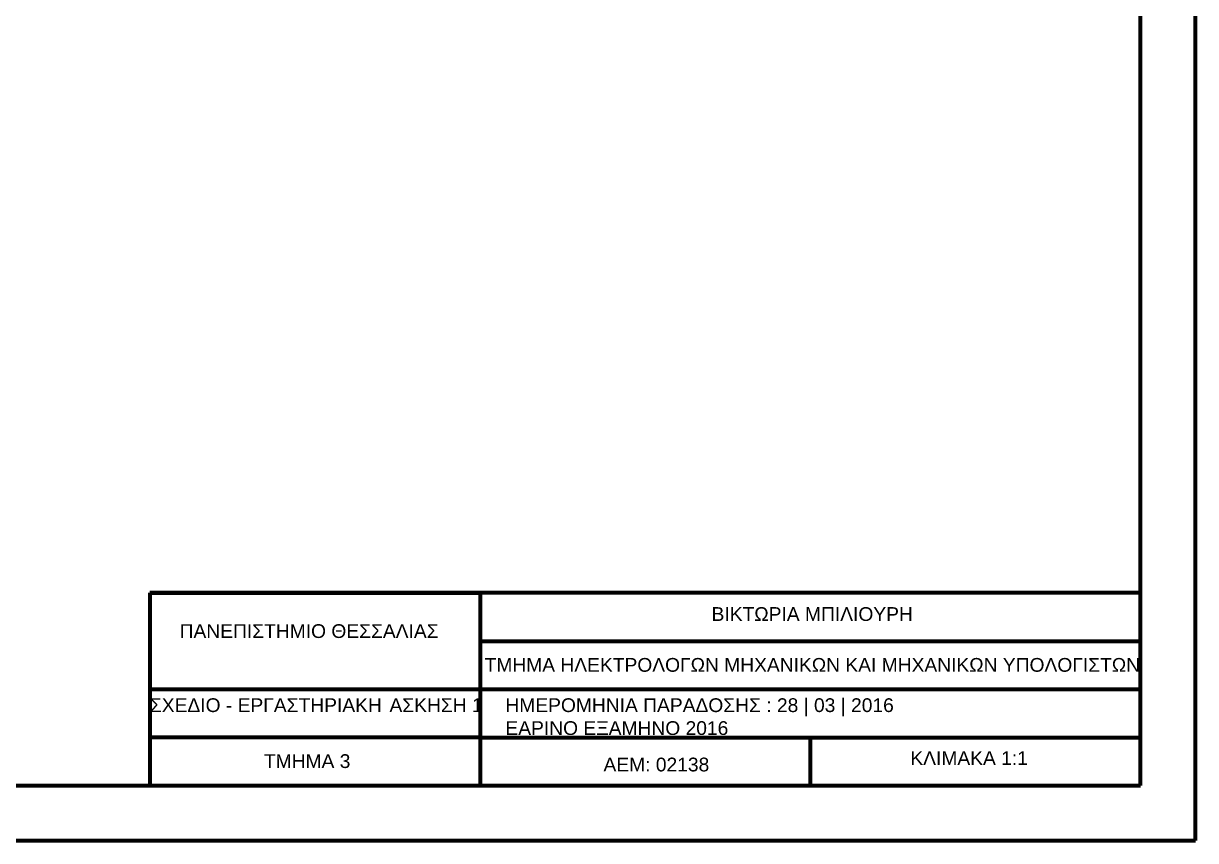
# Model space of a CAD drawing. Header units: metres. Extents: x 68 to 488, y 68 to 365.
# Drawn here: x 274.8 to 487.8, y 67.7 to 216.2 of the extents above; entities that cross this region are included whole.
import ezdxf

# ---------------------------------------------------------------- set-up
doc = ezdxf.new("R2010")
doc.units = ezdxf.units.M
doc.header["$MEASUREMENT"] = 0
doc.layers.add('Ορατή', color=7, linetype='Continuous', lineweight=70)
doc.styles.get("Standard").update_dxf_attribs({"font": 'arial.ttf'})

msp = doc.modelspace()

# ---------------------------------------------------------------- linework, layer by layer
at = {"linetype": 'Continuous', "lineweight": 70}
for p, q in [((487.76, 67.66), (487.76, 364.66)), ((477.76, 77.66), (477.76, 354.66)), ((477.76, 112.66), (297.76, 112.66)), ((297.76, 112.66), (297.76, 77.66)), ((87.76, 77.66), (477.76, 77.66)), ((67.76, 67.66), (487.76, 67.66))]:
    msp.add_line(p, q, dxfattribs=at)
at = {"layer": 'Ορατή'}
for p, q in [((297.76, 112.66), (357.76, 112.66)), ((357.76, 112.66), (357.76, 95.16)), ((357.76, 103.91), (477.76, 103.91)), ((297.76, 95.16), (477.76, 95.16)), ((357.76, 95.16), (357.76, 77.66)), ((357.76, 86.41), (297.76, 86.41)), ((357.76, 86.41), (477.76, 86.41)), ((417.76, 86.41), (417.76, 77.66))]:
    msp.add_line(p, q, dxfattribs=at)

# ---------------------------------------------------------------- texts
at = {"layer": 'Ορατή', "char_height": 2.5, "attachment_point": 1}
for s, width, heights, insert in [('ΒΙΚΤΩΡΙΑ ΜΠΙΛΙΟΥΡΗ', 67.2717, [6.16], (399.82, 110.08)), ('ΤΜΗΜΑ ΗΛΕΚΤΡΟΛΟΓΩΝ ΜΗΧΑΝΙΚΩΝ ΚΑΙ ΜΗΧΑΝΙΚΩΝ ΥΠΟΛΟΓΙΣΤΩΝ', 120, [0], (358.58, 100.84)), ('ΗΜΕΡΟΜΗΝΙΑ ΠΑΡΑΔΟΣΗΣ : 28 | 03 | 2016\\PΕΑΡΙΝΟ ΕΞΑΜΗΝΟ 2016', 139.5462, [0], (362.36, 93.52)), ('TMHMA 3', 60, [0], (318.48, 83.35)), ('ΚΛΙΜΑΚΑ 1:1', 60, [0], (435.94, 83.9))]:
    msp.add_mtext_dynamic_manual_height_columns(s, width=width, gutter_width=12.5, heights=heights, dxfattribs=dict(at, insert=insert))
for s, insert in [('ΠΑΝΕΠΙΣΤΗΜΙΟ ΘΕΣΣΑΛΙΑΣ', (303.16, 106.98)), ('ΑΕΜ: 02138', (380.18, 82.73))]:
    msp.add_mtext(s, dxfattribs=dict(at, insert=insert))
at = {"layer": 'Ορατή'}
note = msp.add_mtext_dynamic_manual_height_columns('ΣΧΕΔΙΟ - ΕΡΓΑΣΤΗΡΙΑΚΗ ', width=43.5358, gutter_width=0, heights=[5.15, 2.51], dxfattribs=dict(at, insert=(297.76, 93.52), char_height=2.5, attachment_point=1))
for column, words in zip(note.columns.linked_columns, ['ΑΣΚΗΣΗ 1']):
    column.text = words

doc.saveas('drawing.dxf')
